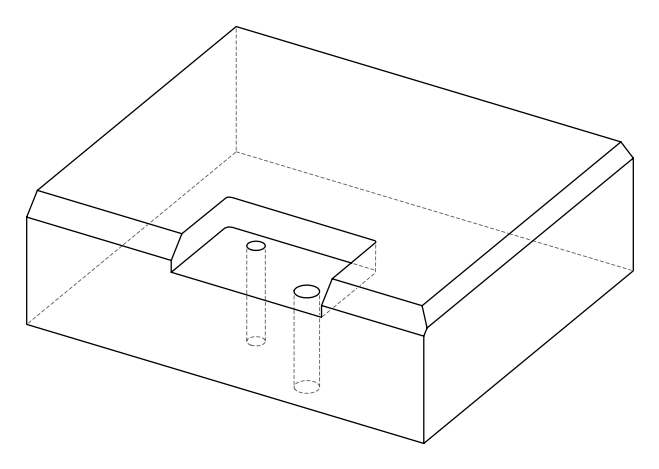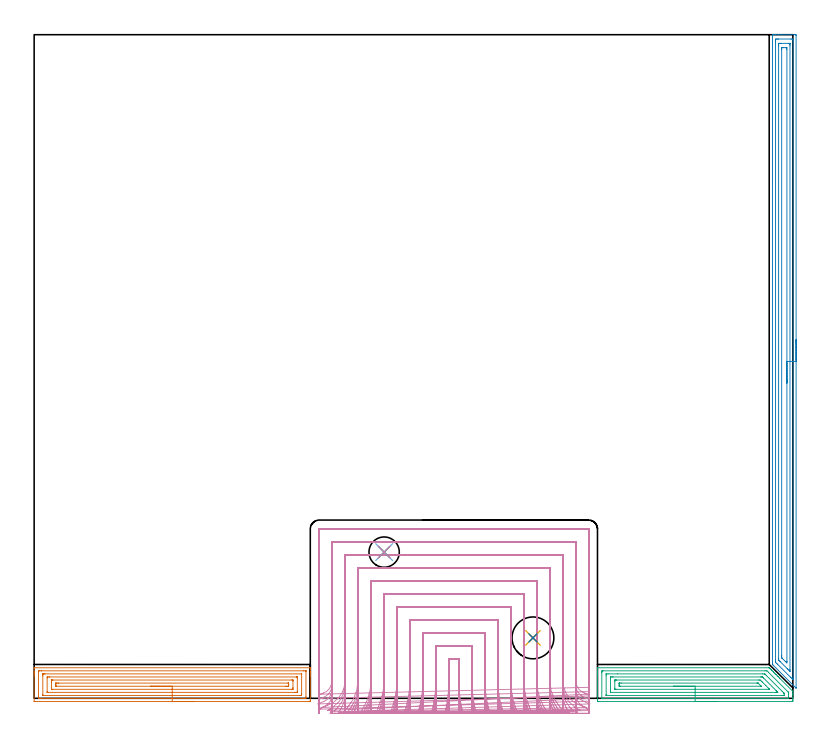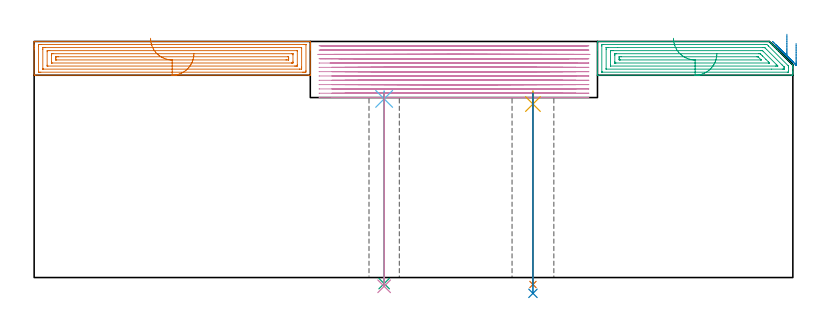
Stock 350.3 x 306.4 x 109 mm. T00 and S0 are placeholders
(PLAN: 10 operations, 6 tool changes, 106.7 min)
(1 AREA_MILL | FG_CHAMFER_SURFACE | UGT0205_001 | 6.38 min | 16406 mm3)
(2 AREA_MILL_1 | FG_CHAMFER_SURFACE_1 | UGT0205_001 | 9.75 min | 18169 mm3)
(3 AREA_MILL_2 | FG_CHAMFER_SURFACE_2 | UGT0205_001 | 4.41 min | 11187 mm3)
(4 MILL_SLOT | SLOT_PARTIAL_RECTANGULAR | NXT0201_009 | Follow Part, ap 2, ae 75% | 84.58 min | 280679 mm3)
(5 SPOT_DRILL | STEP1HOLE | NXT0321_9005460120000 | 0.05 min | 181 mm3)
(6 SPOT_DRILL_1 | STEP1HOLE_1 | NXT0321_9005460120000 | 0.04 min | 8 mm3)
(7 DRILL_THROUGH_HOLE_INTO_CENTER | STEP1HOLE | NXT0301_065 | 0.36 min | 5613 mm3)
(8 DRILL_TO_ENLARGE_THROUGH_HOLE | STEP1HOLE | UGT0301_260 | 0.38 min | 18489 mm3)
(9 DRILL_THROUGH_HOLE_INTO_CENTER_1 | STEP1HOLE_1 | NXT0301_042 | 0.36 min | 3260 mm3)
(10 DRILL_TO_ENLARGE_THROUGH_HOLE_1 | STEP1HOLE_1 | NXT0301_104 | 0.36 min | 9502 mm3)
(TOOL UGT0205_001 | Chamfer Mill 20 x 3 x 45 deg. | D20 FL50 Z2)
(TOOL NXT0201_009 | ENDMILL 8mm [2P460-0800-NA 1630] | D8 FL26 Z6)
(TOOL NXT0321_9005460120000 | NC Spot Drill, 142deg, 12mm, Carbide, Uncoated | D12 PA142 FL30 Z2)
(TOOL NXT0301_065 | Carbide Drill 9.4mm [860.1-0940-075A1-MM 2214] | D9.4 PA140 FL98 Z2)
(TOOL UGT0301_260 | Twist Drill 19.3 mm | D19.3 PA118 FL140 Z2)
(TOOL NXT0301_042 | Carbide Drill 7.1mm [860.1-0710-057A1-MM 2214] | D7.1 PA140 FL85 Z2)
(TOOL NXT0301_104 | Carbide Drill 14mm [860.1-1400-112A1-MM 2214] | D14 PA140 FL123 Z2)
(OP 1 AREA_MILL)
G17 G21 G94 G90
T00 M6
G54
G17 G0 G90 X73.75 Y-1.5 S1061 M3
G43 Z119. H0
Z103.4
G94 G1 X73.712 Z102.528 F250.
X73.598 Z101.663
X73.409 Z100.812
X73.147 Z99.98
X72.813 Z99.174
X72.41 Z98.4
X71.941 Z97.664
X71.41 Z96.972
X70.821 Z96.329
X70.178 Z95.74
X69.486 Z95.208
X68.75 Z94.74
X67.976 Z94.337
X67.17 Z94.003
X66.338 Z93.741
X65.486 Z93.552
X64.622 Z93.438
X63.75 Z93.4
X0.569
X0.041 Y-1.494 Z93.403
X0.01 Y-1.491 Z93.405
X0. Y-1.453 Z93.443
Y10.238 Z105.132
Y10.868 Z105.766
Y11.113 Z106.01
Y11.743 Z106.64
Y11.988 Z106.884
Y12.477 Z107.376
Y13.898 Z108.797
X0.003 Y14.001 Z108.894
X0.01 Y14.097 Z108.989
X0.124 Y14.1 Z109.
X127.376
X127.49 Y14.097 Z108.989
X127.497 Y14.001 Z108.894
X127.5 Y13.898 Z108.796
Y13.249 Z108.148
Y12.477 Z107.376
Y11.988 Z106.884
Y11.743 Z106.64
Y11.113 Z106.01
Y10.868 Z105.766
Y10.238 Z105.132
Y-1.138 Z93.759
X127.496 Y-1.457 Z93.439
X127.49 Y-1.492 Z93.405
X127.454 Y-1.499 Z93.398
X126.931 Y-1.5 Z93.4
X63.75
Y-0.086 Z94.814
X3.059
X2.349 Y-0.085 Z94.815
X2.166 Y-0.083 Z94.817
X2.029 Y-0.079 Z94.821
X2.009 Y-0.073 Z94.827
X2.005 Y-0.057 Z94.843
X2.003 Y-0.038 Z94.862
X2. Y0.08 Z94.98
X2.001 Y11.988 Z106.888
X2.003 Y12.328 Z107.228
X2.01 Y12.668 Z107.568
X2.349 Y12.679 Z107.579
X2.532 Y12.683 Z107.583
X3.239 Y12.685 Z107.585
X3.419 Y12.686 Z107.586
X124.441
X125.151 Y12.685 Z107.585
X125.334 Y12.683 Z107.583
X125.471 Y12.679 Z107.579
X125.491 Y12.673 Z107.573
X125.495 Y12.657 Z107.557
X125.497 Y12.638 Z107.538
X125.5 Y12.52 Z107.42
X125.499 Y0.612 Z95.512
X125.497 Y0.272 Z95.172
X125.49 Y-0.068 Z94.832
X125.151 Y-0.079 Z94.821
X124.968 Y-0.083 Z94.817
X124.261 Y-0.086 Z94.814
X124.081
X63.75
Y1.328 Z96.228
X4.129 Y1.329 Z96.229
X4.075 Y1.33 Z96.23
X4.033 Y1.333 Z96.233
X4.013 Y1.335 Z96.235
X4.01 Y1.361 Z96.261
X4.003 Y1.487 Z96.387
X4.001 Y1.613 Z96.513
X4. Y10.364 Z105.264
X4.005 Y11.113 Z106.013
X4.008 Y11.231 Z106.131
X4.016 Y11.265 Z106.165
X4.049 Y11.267 Z106.167
X4.129 Y11.269 Z106.169
X4.857 Y11.271 Z106.171
X5.019 Y11.272 Z106.172
X123.371 Y11.271 Z106.171
X123.425 Y11.27 Z106.17
X123.467 Y11.267 Z106.167
X123.487 Y11.265 Z106.165
X123.49 Y11.239 Z106.139
X123.496 Y11.113 Z106.013
X123.499 Y10.987 Z105.887
X123.5 Y2.236 Z97.136
X123.495 Y1.487 Z96.387
X123.492 Y1.369 Z96.269
X123.484 Y1.335 Z96.235
X123.451 Y1.333 Z96.233
X123.371 Y1.331 Z96.231
X122.643 Y1.329 Z96.229
X122.481 Y1.328 Z96.228
X63.75
Y2.743 Z97.643
X6.411
X6.103 Y2.745 Z97.645
X6.041 Y2.747 Z97.647
X6.019 Y2.749 Z97.649
X6.01 Y2.77 Z97.67
X6.007 Y2.845 Z97.745
X6. Y3.147 Z98.047
X6.001 Y9.363 Z104.263
X6.008 Y9.755 Z104.655
X6.01 Y9.847 Z104.747
X6.128 Y9.851 Z104.751
X6.298 Y9.855 Z104.755
X6.798 Y9.857 Z104.757
X7.185
X121.089
X121.397 Y9.855 Z104.755
X121.459 Y9.853 Z104.753
X121.481 Y9.851 Z104.751
X121.49 Y9.83 Z104.73
X121.493 Y9.755 Z104.655
X121.5 Y9.453 Z104.353
X121.499 Y3.237 Z98.137
X121.492 Y2.845 Z97.745
X121.49 Y2.753 Z97.653
X121.372 Y2.749 Z97.649
X121.202 Y2.745 Z97.645
X120.702 Y2.743 Z97.643
X120.315
X63.75
Y4.157 Z99.057
X8.533
X8.153 Y4.159 Z99.059
X8.058 Y4.161 Z99.061
X8.018 Y4.163 Z99.063
X8.01 Y4.19 Z99.09
X8.007 Y4.278 Z99.178
X8.001 Y4.68 Z99.58
X8. Y7.613 Z102.513
X8.002 Y8.179 Z103.079
X8.007 Y8.37 Z103.27
X8.01 Y8.433 Z103.333
X8.051 Y8.436 Z103.336
X8.156 Y8.439 Z103.339
X8.578 Y8.443 Z103.343
X8.623
X118.967
X119.347 Y8.441 Z103.341
X119.442 Y8.438 Z103.338
X119.482 Y8.437 Z103.337
X119.49 Y8.41 Z103.31
X119.493 Y8.322 Z103.222
X119.499 Y7.92 Z102.82
X119.5 Y4.987 Z99.887
X119.498 Y4.421 Z99.321
X119.493 Y4.23 Z99.13
X119.49 Y4.167 Z99.067
X119.449 Y4.164 Z99.064
X119.344 Y4.161 Z99.061
X118.922 Y4.157 Z99.057
X118.877
X63.75
Y5.571 Z100.471
X10.358 Y5.572 Z100.472
X10.062 Y5.573 Z100.473
X10.023 Y5.576 Z100.476
X10.01 Y5.578 Z100.478
X10.007 Y5.59 Z100.49
X10.003 Y5.651 Z100.551
X10.001 Y5.745 Z100.645
X10. Y5.862 Z100.762
Y6.214 Z101.114
X10.001 Y6.738 Z101.638
X10.003 Y6.913 Z101.813
X10.007 Y7.001 Z101.901
X10.01 Y7.019 Z101.919
X10.022 Y7.022 Z101.922
X10.065 Y7.025 Z101.925
X10.358 Y7.028 Z101.928
X10.951 Y7.029 Z101.929
X11.248
X117.142 Y7.028 Z101.928
X117.438 Y7.026 Z101.926
X117.477 Y7.024 Z101.924
X117.49 Y7.022 Z101.922
X117.492 Y7.01 Z101.91
X117.497 Y6.949 Z101.849
X117.499 Y6.855 Z101.755
X117.5 Y6.738 Z101.638
Y6.386 Z101.286
X117.499 Y5.862 Z100.762
X117.497 Y5.687 Z100.587
X117.493 Y5.599 Z100.499
X117.49 Y5.581 Z100.481
X117.478 Y5.578 Z100.478
X117.435 Y5.575 Z100.475
X117.142 Y5.572 Z100.472
X116.549 Y5.571 Z100.471
X116.252
X63.75
X62.878 Z100.509
X62.013 Z100.623
X61.162 Z100.812
X60.33 Z101.074
X59.524 Z101.408
X58.75 Z101.811
X58.014 Z102.28
X57.322 Z102.811
X56.679 Z103.4
X56.09 Z104.043
X55.558 Z104.735
X55.09 Z105.471
X54.687 Z106.245
X54.353 Z107.051
X54.091 Z107.883
X53.902 Z108.735
X53.788 Z109.6
X53.75 Z110.471
G0 Z119.
M5
M2
(OP 2 AREA_MILL_1)
G17 G21 G94 G90
T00 M6
G54
G17 G0 G90 X351.8 Y165.55 S1061 M3
G43 Z119. H0
Z108.1
G94 G1 Y165.512 Z107.228 F250.
Y165.398 Z106.363
Y165.209 Z105.512
Y164.947 Z104.68
Y164.613 Z103.874
Y164.21 Z103.1
Y163.742 Z102.364
Y163.21 Z101.672
Y162.621 Z101.029
Y161.978 Z100.44
Y161.286 Z99.908
Y160.55 Z99.44
Y159.776 Z99.037
Y158.97 Z98.703
Y158.138 Z98.441
Y157.286 Z98.252
Y156.422 Z98.138
Y155.55 Z98.1
X351.799 Y4.882 Z98.101
X351.798 Y4.826 Z98.102
X351.791 Y4.711 Z98.105
X351.685 Y4.815 Z98.213
X351.617 Y4.882 Z98.281
X341.068 Y15.432 Z108.831
X340.955 Y15.547 Z108.944
X340.907 Y15.599 Z108.993
X340.9 Y16.06 Z109.
Y306.218
X340.903 Y306.39 Z108.988
X340.945 Y306.394 Z108.946
X341.357 Y306.4 Z108.543
X341.623 Z108.277
X342.349 Z107.546
X343.601 Z106.296
X345.016 Z104.879
X351.24 Z98.657
X351.505 Y306.398 Z98.392
X351.792 Y306.39 Z98.106
X351.799 Y306.103 Z98.099
X351.8 Y155.55 Z98.1
X350.386 Z99.514
Y9.8
X350.384 Y8.906 Z99.516
X350.382 Y8.875 Z99.518
X350.351 Y8.61 Z99.549
X350.047 Y8.906 Z99.853
X349.462 Y9.488 Z100.438
X349.149 Y9.8 Z100.751
X343.238 Y15.712 Z106.662
X342.892 Y16.06 Z107.008
X342.349 Y16.613 Z107.551
X342.318 Y16.954 Z107.582
X342.316 Y16.987 Z107.584
X342.314 Y17.848 Z107.586
Y303.088
X342.316 Y303.982 Z107.584
X342.317 Y304.014 Z107.583
X342.349 Y304.39 Z107.551
X342.824 Y304.398 Z107.076
X343.238 Y304.399 Z106.662
X343.712 Y304.4 Z106.188
X349.462 Y304.399 Z100.438
X349.938 Y304.398 Z99.962
X350.351 Y304.39 Z99.549
X350.383 Y303.982 Z99.517
X350.384 Y303.949 Z99.516
X350.386 Y303.088 Z99.514
Y155.55
X348.972 Z100.928
X348.971 Y13.377 Z100.929
X348.97 Y12.978 Z100.93
X348.966 Y12.483 Z100.934
X348.965 Y12.453 Z100.935
X348.924 Y12.483 Z100.976
X348.573 Y12.829 Z101.327
X348.022 Y13.377 Z101.878
X347.684 Y13.715 Z102.216
X344.445 Y16.954 Z105.455
X344.127 Y17.273 Z105.773
X343.841 Y17.562 Z106.059
X343.771 Y17.636 Z106.129
X343.739 Y17.673 Z106.161
X343.735 Y17.715 Z106.165
X343.732 Y17.848 Z106.168
X343.729 Y18.248 Z106.171
Y301.3
X343.73 Y301.699 Z106.17
X343.733 Y302.194 Z106.167
X343.735 Y302.384 Z106.165
X343.927 Y302.395 Z105.973
X344.127 Y302.398 Z105.773
X344.811 Y302.4 Z105.089
X348.368 Z101.532
X348.573 Y302.399 Z101.327
X348.778 Y302.397 Z101.122
X348.914 Y302.393 Z100.986
X348.96 Y302.39 Z100.94
X348.965 Y302.373 Z100.935
X348.967 Y302.327 Z100.933
X348.97 Y302.194 Z100.93
X348.971 Y301.793 Z100.929
X348.972 Y301.3 Z100.928
Y155.55
X347.557 Z102.343
Y17.081
X347.556 Y16.954 Z102.344
X347.55 Y16.325 Z102.35
X346.897 Y16.954 Z103.003
X345.507 Y18.342 Z104.393
X345.308 Y18.543 Z104.592
X345.209 Y18.646 Z104.691
X345.163 Y18.698 Z104.737
X345.15 Y18.742 Z104.75
X345.143 Y19.508 Z104.757
Y19.636
Y299.511
X345.147 Y300.274 Z104.753
X345.149 Y300.379 Z104.751
X345.243 Y300.39 Z104.657
X345.464 Y300.395 Z104.436
X345.905 Y300.4 Z103.995
X346.795 Z103.105
X347.238 Y300.395 Z102.662
X347.457 Y300.39 Z102.443
X347.551 Y300.381 Z102.349
X347.552 Y300.308 Z102.348
X347.557 Y299.639 Z102.343
Y155.55
Y154.678 Z102.381
Y153.814 Z102.495
Y152.962 Z102.683
Y152.13 Z102.946
Y151.324 Z103.28
Y150.55 Z103.682
Y149.814 Z104.151
Y149.122 Z104.682
Y148.479 Z105.272
Y147.89 Z105.915
Y147.358 Z106.607
Y146.89 Z107.343
Y146.487 Z108.116
Y146.153 Z108.922
Y145.891 Z109.754
Y145.702 Z110.606
Y145.588 Z111.471
Y145.55 Z112.343
G0 Z119.
M5
M2
(OP 3 AREA_MILL_2)
G17 G21 G94 G90
T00 M6
G54
G17 G0 G90 X315.2 Y-1.5 S1061 M3
G43 Z119. H0
Z103.4
G94 G1 X315.162 Z102.528 F250.
X315.048 Z101.664
X314.859 Z100.812
X314.597 Z99.98
X314.263 Z99.174
X313.86 Z98.4
X313.392 Z97.664
X312.86 Z96.972
X312.271 Z96.329
X311.628 Z95.74
X310.936 Z95.208
X310.2 Z94.74
X309.426 Z94.337
X308.62 Z94.003
X307.788 Z93.741
X306.936 Z93.552
X306.072 Z93.438
X305.2 Z93.4
X260.677
X260.313 Y-1.497 Z93.401
X260.11 Y-1.492 Z93.405
X260.105 Y-1.138 Z93.759
X260.1 Y-0.571 Z94.326
Y10.238 Z105.132
Y10.853 Z105.75
Y11.113 Z106.01
Y11.728 Z106.625
Y11.988 Z106.884
Y12.507 Z107.407
Y13.885 Z108.784
X260.102 Y13.994 Z108.887
X260.11 Y14.097 Z108.989
X260.232 Y14.1 Z109.
X339.037
X339.402 Y14.094 Z108.992
X339.482 Y14.017 Z108.915
X339.765 Y13.738 Z108.633
X340.277 Y13.224 Z108.123
X340.521 Y12.98 Z107.878
X340.639 Y12.863 Z107.759
X341.199 Y12.301 Z107.201
X341.412 Y12.089 Z106.987
X341.514 Y11.988 Z106.884
X341.95 Y11.55 Z106.45
X342.389 Y11.113 Z106.009
X342.626 Y10.874 Z105.774
X343.264 Y10.238 Z105.134
X343.458 Y10.042 Z104.942
X343.489 Y10.011 Z104.911
X344.139 Y9.363 Z104.26
X344.29 Y9.21 Z104.11
X350.168 Y3.333 Z98.231
X350.263 Y3.237 Z98.137
X350.293 Y3.207 Z98.106
X350.3 Y3.197 Z98.097
Y2.362 Z97.261
Y2.007 Z96.906
Y1.487 Z96.383
Y0.352 Z95.249
Y-0.263 Z94.631
Y-0.83 Z94.064
X350.296 Y-1.138 Z93.757
X350.29 Y-1.491 Z93.404
X350.087 Y-1.496 Z93.401
X349.723 Y-1.5 Z93.4
X305.2
Y-0.086 Z94.814
X262.458 Y-0.085 Z94.815
X262.276 Y-0.084 Z94.816
X262.133 Y-0.079 Z94.821
X262.109 Y-0.075 Z94.825
X262.105 Y-0.057 Z94.843
X262.102 Y-0.036 Z94.864
X262.1 Y0.089 Z94.989
X262.101 Y11.988 Z106.888
X262.103 Y12.337 Z107.237
X262.113 Y12.679 Z107.579
X262.458 Y12.684 Z107.584
X262.639 Y12.685 Z107.585
X337.437
X338.147 Y12.681 Z107.581
X338.334 Y12.679 Z107.579
X339.037 Y12.013 Z106.913
X339.046 Y12.005 Z106.905
X348.13 Y2.92 Z97.82
X348.223 Y2.825 Z97.725
X348.267 Y2.777 Z97.677
X348.285 Y2.753 Z97.653
X348.29 Y2.714 Z97.614
X348.297 Y2.362 Z97.262
X348.3 Y2.01 Z96.91
X348.299 Y0.612 Z95.512
X348.297 Y0.263 Z95.163
X348.287 Y-0.079 Z94.821
X347.942 Y-0.084 Z94.816
X347.761 Y-0.085 Z94.815
X305.2 Y-0.086 Z94.814
Y1.328 Z96.228
X264.185 Y1.329 Z96.229
X264.143 Y1.331 Z96.231
X264.117 Y1.334 Z96.234
X264.11 Y1.337 Z96.237
X264.107 Y1.351 Z96.251
X264.102 Y1.487 Z96.387
X264.1 Y1.624 Z96.524
Y10.375 Z105.275
X264.102 Y11.113 Z106.013
X264.105 Y11.245 Z106.145
X264.11 Y11.263 Z106.163
X264.12 Y11.266 Z106.166
X264.159 Y11.269 Z106.169
X264.239 Y11.271 Z106.171
X264.968 Y11.272 Z106.172
X269.42
X336.366 Y11.271 Z106.171
X337.097 Y11.269 Z106.169
X337.256 Y11.267 Z106.167
X337.306 Y11.265 Z106.165
X337.364 Y11.222 Z106.122
X337.479 Y11.113 Z106.013
X338.147 Y10.454 Z105.354
X345.364 Y3.237 Z98.137
X346.161 Y2.438 Z97.338
X346.23 Y2.362 Z97.262
X346.29 Y2.292 Z97.192
X346.295 Y2.23 Z97.13
X346.298 Y1.487 Z96.387
X346.295 Y1.355 Z96.255
X346.29 Y1.337 Z96.237
X346.28 Y1.334 Z96.234
X346.241 Y1.331 Z96.231
X346.161 Y1.329 Z96.229
X345.432 Y1.328 Z96.228
X340.403
X305.2
Y2.743 Z97.643
X266.209
X266.148 Y2.744 Z97.644
X266.121 Y2.747 Z97.647
X266.111 Y2.749 Z97.649
X266.108 Y2.762 Z97.662
X266.104 Y2.841 Z97.741
X266.1 Y3.159 Z98.059
Y3.237 Z98.137
X266.101 Y9.363 Z104.263
X266.11 Y9.761 Z104.661
X266.115 Y9.851 Z104.751
X266.24 Y9.853 Z104.753
X266.409 Y9.856 Z104.756
X266.911 Y9.857 Z104.757
X267.298
X335.475
X335.864 Y9.856 Z104.756
X336.114 Y9.853 Z104.753
X336.239 Y9.85 Z104.75
X336.298 Y9.841 Z104.741
X336.366 Y9.78 Z104.68
X336.787 Y9.363 Z104.263
X342.599 Y3.552 Z98.452
X342.911 Y3.237 Z98.137
X343.212 Y2.929 Z97.829
X343.386 Y2.749 Z97.649
X343.27 Y2.747 Z97.647
X343.101 Y2.744 Z97.644
X342.599 Y2.743 Z97.643
X342.212
X305.2
Y4.157 Z99.057
X268.646
X268.264 Y4.158 Z99.058
X268.169 Y4.16 Z99.06
X268.123 Y4.163 Z99.063
X268.11 Y4.165 Z99.065
X268.108 Y4.181 Z99.081
X268.104 Y4.276 Z99.176
X268.1 Y4.693 Z99.593
X268.101 Y7.613 Z102.513
X268.104 Y8.19 Z103.09
X268.11 Y8.387 Z103.287
X268.119 Y8.437 Z103.337
X268.164 Y8.439 Z103.339
X268.269 Y8.441 Z103.341
X268.692 Y8.443 Z103.343
X268.737
X334.631
X335.052 Y8.436 Z103.336
X335.261 Y8.429 Z103.329
X335.475 Y8.222 Z103.122
X336.089 Y7.613 Z102.513
X336.366 Y7.336 Z102.236
X337.84 Y5.862 Z100.762
X339.037 Y4.665 Z99.565
X339.417 Y4.282 Z99.182
X339.492 Y4.204 Z99.104
X339.523 Y4.167 Z99.067
X339.524 Y4.163 Z99.063
X339.51 Y4.162 Z99.062
X339.416 Y4.159 Z99.059
X339.037 Y4.157 Z99.057
X338.992
X305.2
Y5.571 Z100.471
X270.768 Y5.572 Z100.472
X270.472 Y5.574 Z100.474
X270.177 Y5.578 Z100.478
X270.11 Y5.584 Z100.484
X270.106 Y5.643 Z100.543
X270.102 Y5.741 Z100.641
X270.101 Y5.862 Z100.762
X270.1 Y6.228 Z101.128
X270.101 Y6.738 Z101.638
X270.105 Y6.92 Z101.82
X270.11 Y7.011 Z101.911
X270.115 Y7.023 Z101.923
X270.134 Y7.025 Z101.925
X270.177 Y7.028 Z101.928
X270.472 Y7.029 Z101.929
X271.066
X333.694
X333.991 Y7.028 Z101.928
X334.188 Y7.024 Z101.924
X334.218 Y7.022 Z101.922
X334.232 Y7.014 Z101.914
X334.26 Y6.99 Z101.89
X334.312 Y6.94 Z101.84
X334.515 Y6.738 Z101.638
X335.475 Y5.777 Z100.677
X335.593 Y5.657 Z100.557
X335.647 Y5.598 Z100.498
X335.664 Y5.576 Z100.476
X335.658 Y5.575 Z100.475
X335.609 Y5.573 Z100.473
X335.475 Y5.571 Z100.471
X305.2
X304.328 Z100.509
X303.464 Z100.623
X302.612 Z100.812
X301.78 Z101.074
X300.974 Z101.408
X300.2 Z101.811
X299.464 Z102.28
X298.772 Z102.811
X298.129 Z103.4
X297.54 Z104.043
X297.008 Z104.735
X296.54 Z105.471
X296.137 Z106.245
X295.803 Z107.051
X295.541 Z107.883
X295.352 Z108.735
X295.238 Z109.6
X295.2 Z110.471
G0 Z119.
M5
M2
(OP 4 MILL_SLOT)
G17 G21 G94 G90
T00 M6
G54
G17 G0 G90 X197.932 Y-6.939 S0 M3
G43 Z119. H1
Z107.008
G94 G1 X197.328 Y-4. F250.
G2 X196.1 Y8.076 R60. F500.
G1 Y18.3
X191.5
Y8.074
G2 X190.273 Y-4. R60.
G1 X189.669 Y-6.939 F250.
X204.138 Y-6.924
X203.468 Y-4.
G2 X202.1 Y8.076 R54. F500.
G1 Y24.3
X185.5
Y8.074
G2 X184.133 Y-4. R54.
G1 X183.462 Y-6.924 F250.
X210.399 Y-6.904
X209.644 Y-4.
G2 X208.1 Y8.076 R48. F500.
G1 Y30.3
X179.5
Y8.074
G2 X177.957 Y-4. R48.
G1 X177.202 Y-6.904 F250.
X216.736 Y-6.873
X215.873 Y-4.
G2 X214.1 Y8.076 R42. F500.
G1 Y36.3
X173.5
Y8.074
G2 X171.727 Y-4. R42.
G1 X170.865 Y-6.873 F250.
X223.192 Y-6.826
X222.186 Y-4.
G2 X220.1 Y8.076 R36. F500.
G1 Y42.3
X167.5
Y8.074
G2 X165.415 Y-4. R36.
G1 X164.409 Y-6.826 F250.
X229.845 Y-6.746
X228.638 Y-4.
G2 X226.1 Y8.076 R30. F500.
G1 Y48.3
X161.5
Y8.074
G2 X158.963 Y-4. R30.
G1 X157.756 Y-6.746 F250.
X236.869 Y-6.593
X235.359 Y-4.
G2 X232.1 Y8.076 R24. F500.
G1 Y54.3
X155.5
Y8.074
G2 X152.242 Y-4. R24.
G1 X150.733 Y-6.593 F250.
X244.764 Y-6.225
X242.752 Y-4.
G2 X238.1 Y8.076 R18. F500.
G1 Y60.3
X149.5
Y8.074
G2 X144.85 Y-4. R18.
G1 X142.838 Y-6.225 F250.
X255.182 Y-4.26
X252.334 Y-3.318
G2 X244.1 Y8.076 R12. F500.
G1 Y66.3
X143.5
Y8.074
G2 X135.268 Y-3.319 R12.
G1 X132.42 Y-4.262 F250.
X255.514 Y1.919 F500.
X254.1 Y2.419 F250.
G2 X250.1 Y8.076 R6. F500.
G1 Y72.3
X137.5
Y8.074
G2 X133.5 Y2.417 R6.
G1 X132.086 Y1.917 F250.
X256.1 Y5.076 F500.
Y8.076 F250.
Y78.1 F500.
G3 X255.9 Y78.3 R0.2
G1 X131.7
G3 X131.5 Y78.1 R0.2
G1 Y8.074
Y5.074 F250.
G0 Z119.
X197.456 Y-6.957
Z105.015
G1 X196.952 Y-4.
G2 X196.1 Y6.077 R60. F500.
G1 Y18.3
X191.5
Y6.079
G2 X190.647 Y-4. R60.
G1 X190.143 Y-6.957 F250.
X203.608 Y-6.947
X203.049 Y-4.
G2 X202.1 Y6.077 R54. F500.
G1 Y24.3
X185.5
Y6.079
G2 X184.551 Y-4. R54.
G1 X183.991 Y-6.947 F250.
X209.8 Y-6.933
X209.17 Y-4.
G2 X208.1 Y6.077 R48. F500.
G1 Y30.3
X179.5
Y6.079
G2 X178.43 Y-4. R48.
G1 X177.8 Y-6.933 F250.
X216.047 Y-6.912
X215.327 Y-4.
G2 X214.1 Y6.077 R42. F500.
G1 Y36.3
X173.5
Y6.079
G2 X172.273 Y-4. R42.
G1 X171.553 Y-6.912 F250.
X222.379 Y-6.88
X221.539 Y-4.
G2 X220.1 Y6.077 R36. F500.
G1 Y42.3
X167.5
Y6.079
G2 X166.06 Y-4. R36.
G1 X165.22 Y-6.88 F250.
X228.851 Y-6.826
X227.843 Y-4.
G2 X226.1 Y6.077 R30. F500.
G1 Y48.3
X161.5
Y6.079
G2 X159.756 Y-4. R30.
G1 X158.748 Y-6.826 F250.
X235.578 Y-6.723
X234.318 Y-4.
G2 X232.1 Y6.077 R24. F500.
G1 Y54.3
X155.5
Y6.079
G2 X153.281 Y-4. R24.
G1 X152.021 Y-6.723 F250.
X242.865 Y-6.486
X241.185 Y-4.
G2 X238.1 Y6.077 R18. F500.
G1 Y60.3
X149.5
Y6.079
G2 X146.414 Y-4. R18.
G1 X144.734 Y-6.486 F250.
X252.104 Y-5.629
X249.584 Y-4.
G2 X244.1 Y6.077 R12. F500.
G1 Y66.3
X143.5
Y6.079
G2 X138.013 Y-4. R12.
G1 X135.493 Y-5.628 F250.
X255.514 Y-0.08 F500.
X254.1 Y0.42 F250.
G2 X250.1 Y6.077 R6. F500.
G1 Y72.3
X137.5
Y6.079
G2 X133.5 Y0.422 R6.
G1 X132.086 Y-0.078 F250.
X256.1 Y3.077 F500.
Y6.077 F250.
Y78.1 F500.
G3 X255.9 Y78.3 R0.2
G1 X131.7
G3 X131.5 Y78.1 R0.2
G1 Y6.079
Y3.079 F250.
G0 Z119.
X197.053 Y-6.973
Z103.023
G1 X196.648 Y-4.
G2 X196.1 Y4.093 R60. F500.
G1 Y18.3
X191.5
Y4.093
G2 X190.952 Y-4. R60.
G1 X190.547 Y-6.973 F250.
X203.16 Y-6.966
X202.71 Y-4.
G2 X202.1 Y4.093 R54. F500.
G1 Y24.3
X185.5
Y4.093
G2 X184.89 Y-4. R54.
G1 X184.441 Y-6.966 F250.
X209.293 Y-6.957
X208.787 Y-4.
G2 X208.1 Y4.093 R48. F500.
G1 Y30.3
X179.5
Y4.093
G2 X178.813 Y-4. R48.
G1 X178.307 Y-6.957 F250.
X215.465 Y-6.944
X214.887 Y-4.
G2 X214.1 Y4.093 R42. F500.
G1 Y36.3
X173.5
Y4.093
G2 X172.713 Y-4. R42.
G1 X172.135 Y-6.944 F250.
X221.696 Y-6.923
X221.021 Y-4.
G2 X220.1 Y4.093 R36. F500.
G1 Y42.3
X167.5
Y4.093
G2 X166.579 Y-4. R36.
G1 X165.904 Y-6.923 F250.
X228.022 Y-6.889
X227.212 Y-4.
G2 X226.1 Y4.093 R30. F500.
G1 Y48.3
X161.5
Y4.093
G2 X160.388 Y-4. R30.
G1 X159.578 Y-6.889 F250.
X234.517 Y-6.824
X233.506 Y-4.
G2 X232.1 Y4.093 R24. F500.
G1 Y54.3
X155.5
Y4.093
G2 X154.094 Y-4. R24.
G1 X153.083 Y-6.824 F250.
X241.371 Y-6.68
X240.022 Y-4.
G2 X238.1 Y4.093 R18. F500.
G1 Y60.3
X149.5
Y4.093
G2 X147.578 Y-4. R18.
G1 X146.229 Y-6.68 F250.
X249.263 Y-6.215
X247.24 Y-4.
G2 X244.1 Y4.093 R12. F500.
G1 Y66.3
X143.5
Y4.093
G2 X140.36 Y-4. R12.
G1 X138.337 Y-6.215 F250.
X256.601 Y-2.597 F500.
X253.825 Y-1.459 F250.
G2 X250.1 Y4.093 R6. F500.
G1 Y72.3
X137.5
Y4.093
G2 X133.775 Y-1.459 R6.
G1 X131. Y-2.597 F250.
X256.1 Y1.093 F500.
Y4.093 F250.
Y78.1 F500.
G3 X255.9 Y78.3 R0.2
G1 X131.7
G3 X131.5 Y78.1 R0.2
G1 Y4.093
Y1.093 F250.
G0 Z119.
X196.655 Y-6.986
Z101.031
G1 X196.37 Y-4.
G2 X196.1 Y1.689 R60. F500.
G1 Y18.3
X191.5
Y1.691
G2 X191.23 Y-4. R60.
G1 X190.945 Y-6.986 F250.
X202.716 Y-6.983
X202.4 Y-4.
G2 X202.1 Y1.689 R54. F500.
G1 Y24.3
X185.5
Y1.691
G2 X185.199 Y-4. R54.
G1 X184.883 Y-6.983 F250.
X208.794 Y-6.979
X208.438 Y-4.
G2 X208.1 Y1.689 R48. F500.
G1 Y30.3
X179.5
Y1.691
G2 X179.161 Y-4. R48.
G1 X178.806 Y-6.979 F250.
X214.893 Y-6.972
X214.487 Y-4.
G2 X214.1 Y1.689 R42. F500.
G1 Y36.3
X173.5
Y1.691
G2 X173.113 Y-4. R42.
G1 X172.706 Y-6.972 F250.
X221.026 Y-6.962
X220.552 Y-4.
G2 X220.1 Y1.689 R36. F500.
G1 Y42.3
X167.5
Y1.691
G2 X167.047 Y-4. R36.
G1 X166.573 Y-6.962 F250.
X227.213 Y-6.946
X226.644 Y-4.
G2 X226.1 Y1.689 R30. F500.
G1 Y48.3
X161.5
Y1.691
G2 X160.955 Y-4. R30.
G1 X160.386 Y-6.946 F250.
X233.495 Y-6.915
X232.784 Y-4.
G2 X232.1 Y1.689 R24. F500.
G1 Y54.3
X155.5
Y1.691
G2 X154.816 Y-4. R24.
G1 X154.104 Y-6.914 F250.
X239.971 Y-6.846
X239.023 Y-4.
G2 X238.1 Y1.689 R18. F500.
G1 Y60.3
X149.5
Y1.691
G2 X148.577 Y-4. R18.
G1 X147.628 Y-6.846 F250.
X246.956 Y-6.642
X245.534 Y-4.
G2 X244.1 Y1.689 R12. F500.
G1 Y66.3
X143.5
Y1.691
G2 X142.065 Y-4. R12.
G1 X140.642 Y-6.641 F250.
X255.649 Y-5.004
X253.062 Y-3.485
G2 X250.1 Y1.689 R6. F500.
G1 Y72.3
X137.5
Y1.691
G2 X134.542 Y-3.481 R6.
G1 X131.956 Y-5.002 F250.
X256.1 Y-1.311 F500.
Y1.689 F250.
Y78.1 F500.
G3 X255.9 Y78.3 R0.2
G1 X131.7
G3 X131.5 Y78.1 R0.2
G1 Y1.691
Y-1.309 F250.
G0 Z119.
X196.18 Y-6.999
Z99.038
G1 X196.114 Y-4.
G2 X196.1 Y-2.683 R60. F500.
G1 Y18.3
X191.5
Y-2.657
G2 X191.485 Y-4. R60.
G1 X191.418 Y-6.999 F250.
X202.189
X202.116 Y-4.
G2 X202.1 Y-2.683 R54. F500.
G1 Y24.3
X185.5
Y-2.657
G2 X185.483 Y-4. R54.
G1 X185.409 Y-6.999 F250.
X208.2
X208.118 Y-4.
G2 X208.1 Y-2.683 R48. F500.
G1 Y30.3
X179.5
Y-2.657
G2 X179.481 Y-4. R48.
G1 X179.397 Y-6.999 F250.
X214.215
X214.121 Y-4.
G2 X214.1 Y-2.683 R42. F500.
G1 Y36.3
X173.5
Y-2.657
G2 X173.479 Y-4. R42.
G1 X173.383 Y-6.998 F250.
X220.234
X220.124 Y-4.
G2 X220.1 Y-2.683 R36. F500.
G1 Y42.3
X167.5
Y-2.657
G2 X167.475 Y-4. R36.
G1 X167.363 Y-6.998 F250.
X226.261 Y-6.997
X226.129 Y-4.
G2 X226.1 Y-2.683 R30. F500.
G1 Y48.3
X161.5
Y-2.657
G2 X161.47 Y-4. R30.
G1 X161.336 Y-6.997 F250.
X232.301 Y-6.995
X232.136 Y-4.
G2 X232.1 Y-2.683 R24. F500.
G1 Y54.3
X155.5
Y-2.657
G2 X155.462 Y-4. R24.
G1 X155.295 Y-6.995 F250.
X238.368 Y-6.992
X238.148 Y-4.
G2 X238.1 Y-2.683 R18. F500.
G1 Y60.3
X149.5
Y-2.657
G2 X149.45 Y-4. R18.
G1 X149.226 Y-6.992 F250.
X244.502 Y-6.982
X244.172 Y-4.
G2 X244.1 Y-2.683 R12. F500.
G1 Y66.3
X143.5
Y-2.657
G2 X143.425 Y-4. R12.
G1 X143.089 Y-6.981 F250.
X250.905 Y-6.927
X250.246 Y-4.
G2 X250.1 Y-2.683 R6. F500.
G1 Y72.3
X137.5
Y-2.657
G2 X137.348 Y-4. R6.
G1 X136.677 Y-6.924 F250.
X256.1 Y-5.683
Y-2.683
Y78.1 F500.
G3 X255.9 Y78.3 R0.2
G1 X131.7
G3 X131.5 Y78.1 R0.2
G1 Y-2.657
Y-5.657 F250.
G0 X196.106 Y-7. Z97.046
G1 X196.1 Y-4.
Y-3.885 F500.
Y18.3
X191.5
Y-3.893
Y-4.
X191.495 Y-7. F250.
X202.107
X202.1 Y-4.
Y-3.885 F500.
Y24.3
X185.5
Y-3.893
Y-4.
X185.494 Y-7. F250.
X208.107
X208.1 Y-4.
Y-3.885 F500.
Y30.3
X179.5
Y-3.893
Y-4.
X179.493 Y-7. F250.
X214.108
X214.1 Y-4.
Y-3.885 F500.
Y36.3
X173.5
Y-3.893
Y-4.
X173.492 Y-7. F250.
X220.11
X220.1 Y-4.
Y-3.885 F500.
Y42.3
X167.5
Y-3.893
Y-4.
X167.491 Y-7. F250.
X226.112
X226.1 Y-4.
Y-3.885 F500.
Y48.3
X161.5
Y-3.893
Y-4.
X161.489 Y-7. F250.
X232.115
X232.1 Y-4.
Y-3.885 F500.
Y54.3
X155.5
Y-3.893
Y-4.
X155.486 Y-7. F250.
X238.12
X238.1 Y-4.
Y-3.885 F500.
Y60.3
X149.5
Y-3.893
Y-4.
X149.482 Y-7. F250.
X244.129
X244.101 Y-4.
X244.1 Y-3.885 F500.
Y66.3
X143.5
Y-3.893
Y-4.
X143.473 Y-7. F250.
X250.158 Y-6.999
X250.101 Y-4.
X250.1 Y-3.885 F500.
Y72.3
X137.5
Y-3.893
X137.499 Y-4.
X137.446 Y-7. F250.
X256.1 Y-6.885
Y-3.885
Y78.1 F500.
G3 X255.9 Y78.3 R0.2
G1 X131.7
G3 X131.5 Y78.1 R0.2
G1 Y-3.893
Y-6.893 F250.
G0 X196.1 Y-7. Z95.054
G1 Y-4.
Y18.3 F500.
X191.5
Y-4.
Y-7. F250.
X202.1
Y-4.
Y24.3 F500.
X185.5
Y-4.
Y-7. F250.
X208.1
Y-4.
Y30.3 F500.
X179.5
Y-4.
Y-7. F250.
X214.1
Y-4.
Y36.3 F500.
X173.5
Y-4.
Y-7. F250.
X220.1
Y-4.
Y42.3 F500.
X167.5
Y-4.
Y-7. F250.
X226.1
Y-4.
Y48.3 F500.
X161.5
Y-4.
Y-7. F250.
X232.1
Y-4.
Y54.3 F500.
X155.5
Y-4.
Y-7. F250.
X238.1
Y-4.
Y60.3 F500.
X149.5
Y-4.
Y-7. F250.
X244.1
Y-4.
Y66.3 F500.
X143.5
Y-4.
Y-7. F250.
X250.1
Y-4.
Y72.3 F500.
X137.5
Y-4.
Y-7. F250.
X256.1
Y-4.
Y78.1 F500.
G3 X255.9 Y78.3 R0.2
G1 X131.7
G3 X131.5 Y78.1 R0.2
G1 Y-4.
Y-7. F250.
G0 X196.1 Z93.062
G1 Y-4.
Y18.3 F500.
X191.5
Y-4.
Y-7. F250.
X202.1
Y-4.
Y24.3 F500.
X185.5
Y-4.
Y-7. F250.
X208.1
Y-4.
Y30.3 F500.
X179.5
Y-4.
Y-7. F250.
X214.1
Y-4.
Y36.3 F500.
X173.5
Y-4.
Y-7. F250.
X220.1
Y-4.
Y42.3 F500.
X167.5
Y-4.
Y-7. F250.
X226.1
Y-4.
Y48.3 F500.
X161.5
Y-4.
Y-7. F250.
X232.1
Y-4.
Y54.3 F500.
X155.5
Y-4.
Y-7. F250.
X238.1
Y-4.
Y60.3 F500.
X149.5
Y-4.
Y-7. F250.
X244.1
Y-4.
Y66.3 F500.
X143.5
Y-4.
Y-7. F250.
X250.1
Y-4.
Y72.3 F500.
X137.5
Y-4.
Y-7. F250.
X256.1
Y-4.
Y78.1 F500.
G3 X255.9 Y78.3 R0.2
G1 X131.7
G3 X131.5 Y78.1 R0.2
G1 Y-4.
Y-7. F250.
G0 X196.1 Z91.069
G1 Y-4.
Y18.3 F500.
X191.5
Y-4.
Y-7. F250.
X202.1
Y-4.
Y24.3 F500.
X185.5
Y-4.
Y-7. F250.
X208.1
Y-4.
Y30.3 F500.
X179.5
Y-4.
Y-7. F250.
X214.1
Y-4.
Y36.3 F500.
X173.5
Y-4.
Y-7. F250.
X220.1
Y-4.
Y42.3 F500.
X167.5
Y-4.
Y-7. F250.
X226.1
Y-4.
Y48.3 F500.
X161.5
Y-4.
Y-7. F250.
X232.1
Y-4.
Y54.3 F500.
X155.5
Y-4.
Y-7. F250.
X238.1
Y-4.
Y60.3 F500.
X149.5
Y-4.
Y-7. F250.
X244.1
Y-4.
Y66.3 F500.
X143.5
Y-4.
Y-7. F250.
X250.1
Y-4.
Y72.3 F500.
X137.5
Y-4.
Y-7. F250.
X256.1
Y-4.
Y78.1 F500.
G3 X255.9 Y78.3 R0.2
G1 X131.7
G3 X131.5 Y78.1 R0.2
G1 Y-4.
Y-7. F250.
G0 X196.1 Z89.077
G1 Y-4.
Y18.3 F500.
X191.5
Y-4.
Y-7. F250.
X202.1
Y-4.
Y24.3 F500.
X185.5
Y-4.
Y-7. F250.
X208.1
Y-4.
Y30.3 F500.
X179.5
Y-4.
Y-7. F250.
X214.1
Y-4.
Y36.3 F500.
X173.5
Y-4.
Y-7. F250.
X220.1
Y-4.
Y42.3 F500.
X167.5
Y-4.
Y-7. F250.
X226.1
Y-4.
Y48.3 F500.
X161.5
Y-4.
Y-7. F250.
X232.1
Y-4.
Y54.3 F500.
X155.5
Y-4.
Y-7. F250.
X238.1
Y-4.
Y60.3 F500.
X149.5
Y-4.
Y-7. F250.
X244.1
Y-4.
Y66.3 F500.
X143.5
Y-4.
Y-7. F250.
X250.1
Y-4.
Y72.3 F500.
X137.5
Y-4.
Y-7. F250.
X256.1
Y-4.
Y78.1 F500.
G3 X255.9 Y78.3 R0.2
G1 X131.7
G3 X131.5 Y78.1 R0.2
G1 Y-4.
Y-7. F250.
G0 X196.1 Z87.085
G1 Y-4.
Y18.3 F500.
X191.5
Y-4.
Y-7. F250.
X202.1
Y-4.
Y24.3 F500.
X185.5
Y-4.
Y-7. F250.
X208.1
Y-4.
Y30.3 F500.
X179.5
Y-4.
Y-7. F250.
X214.1
Y-4.
Y36.3 F500.
X173.5
Y-4.
Y-7. F250.
X220.1
Y-4.
Y42.3 F500.
X167.5
Y-4.
Y-7. F250.
X226.1
Y-4.
Y48.3 F500.
X161.5
Y-4.
Y-7. F250.
X232.1
Y-4.
Y54.3 F500.
X155.5
Y-4.
Y-7. F250.
X238.1
Y-4.
Y60.3 F500.
X149.5
Y-4.
Y-7. F250.
X244.1
Y-4.
Y66.3 F500.
X143.5
Y-4.
Y-7. F250.
X250.1
Y-4.
Y72.3 F500.
X137.5
Y-4.
Y-7. F250.
X256.1
Y-4.
Y78.1 F500.
G3 X255.9 Y78.3 R0.2
G1 X131.7
G3 X131.5 Y78.1 R0.2
G1 Y-4.
Y-7. F250.
G0 X196.1 Z85.092
G1 Y-4.
Y18.3 F500.
X191.5
Y-4.
Y-7. F250.
X202.1
Y-4.
Y24.3 F500.
X185.5
Y-4.
Y-7. F250.
X208.1
Y-4.
Y30.3 F500.
X179.5
Y-4.
Y-7. F250.
X214.1
Y-4.
Y36.3 F500.
X173.5
Y-4.
Y-7. F250.
X220.1
Y-4.
Y42.3 F500.
X167.5
Y-4.
Y-7. F250.
X226.1
Y-4.
Y48.3 F500.
X161.5
Y-4.
Y-7. F250.
X232.1
Y-4.
Y54.3 F500.
X155.5
Y-4.
Y-7. F250.
X238.1
Y-4.
Y60.3 F500.
X149.5
Y-4.
Y-7. F250.
X244.1
Y-4.
Y66.3 F500.
X143.5
Y-4.
Y-7. F250.
X250.1
Y-4.
Y72.3 F500.
X137.5
Y-4.
Y-7. F250.
X256.1
Y-4.
Y78.1 F500.
G3 X255.9 Y78.3 R0.2
G1 X131.7
G3 X131.5 Y78.1 R0.2
G1 Y-4.
Y-7. F250.
G0 X196.1 Z83.1
G1 Y-4.
Y18.3 F500.
X191.5
Y-4.
Y-7. F250.
X202.1
Y-4.
Y24.3 F500.
X185.5
Y-4.
Y-7. F250.
X208.1
Y-4.
Y30.3 F500.
X179.5
Y-4.
Y-7. F250.
X214.1
Y-4.
Y36.3 F500.
X173.5
Y-4.
Y-7. F250.
X220.1
Y-4.
Y42.3 F500.
X167.5
Y-4.
Y-7. F250.
X226.1
Y-4.
Y48.3 F500.
X161.5
Y-4.
Y-7. F250.
X232.1
Y-4.
Y54.3 F500.
X155.5
Y-4.
Y-7. F250.
X238.1
Y-4.
Y60.3 F500.
X149.5
Y-4.
Y-7. F250.
X244.1
Y-4.
Y66.3 F500.
X143.5
Y-4.
Y-7. F250.
X250.1
Y-4.
Y72.3 F500.
X137.5
Y-4.
Y-7. F250.
X256.1
Y-4.
Y78.1 F500.
G3 X255.9 Y78.3 R0.2
G1 X131.7
G3 X131.5 Y78.1 R0.2
G1 Y-4.
Y-7. F250.
G0 Z119.
M5
M2
(OP 5 SPOT_DRILL)
G17 G21 G94 G90
T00 M6
G54
G17 G0 G90 X230.3 Y27.9 S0 M3
G43 Z119. H0
G94 G81 G98 Z80.1 F250. R86.1
G80
M5
M2
(OP 6 SPOT_DRILL_1)
G17 G21 G94 G90
T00 M6
G54
G17 G0 G90 X161.6 Y67.5 S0 M3
G43 Z119. H0
G94 G81 G98 Z82.489 F250. R86.1
G80
M5
M2
(OP 7 DRILL_THROUGH_HOLE_INTO_CENTER)
G17 G21 G94 G90
T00 M6
G54
G17 G0 G90 X230.3 Y27.9 S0 M3
G43 Z119. H1
G94 G73 G98 Z-3.211 F250. Q8.631 R85.1
G80
M5
M2
(OP 8 DRILL_TO_ENLARGE_THROUGH_HOLE)
G17 G21 G94 G90
T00 M6
G54
G17 G0 G90 X230.3 Y27.9 S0 M3
G43 Z119. H0
G94 G73 G98 Z-7.298 F250. Q18.08 R85.1
G80
M5
M2
(OP 9 DRILL_THROUGH_HOLE_INTO_CENTER_1)
G17 G21 G94 G90
T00 M6
G54
G17 G0 G90 X161.6 Y67.5 S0 M3
G43 Z119. H1
G94 G73 G98 Z-2.792 F250. Q6.607 R85.1
G80
M5
M2
(OP 10 DRILL_TO_ENLARGE_THROUGH_HOLE_1)
G17 G21 G94 G90
T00 M6
G54
G17 G0 G90 X161.6 Y67.5 S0 M3
G43 Z119. H1
G94 G73 G98 Z-4.048 F250. Q12.45 R85.1
G80
M5
M2
